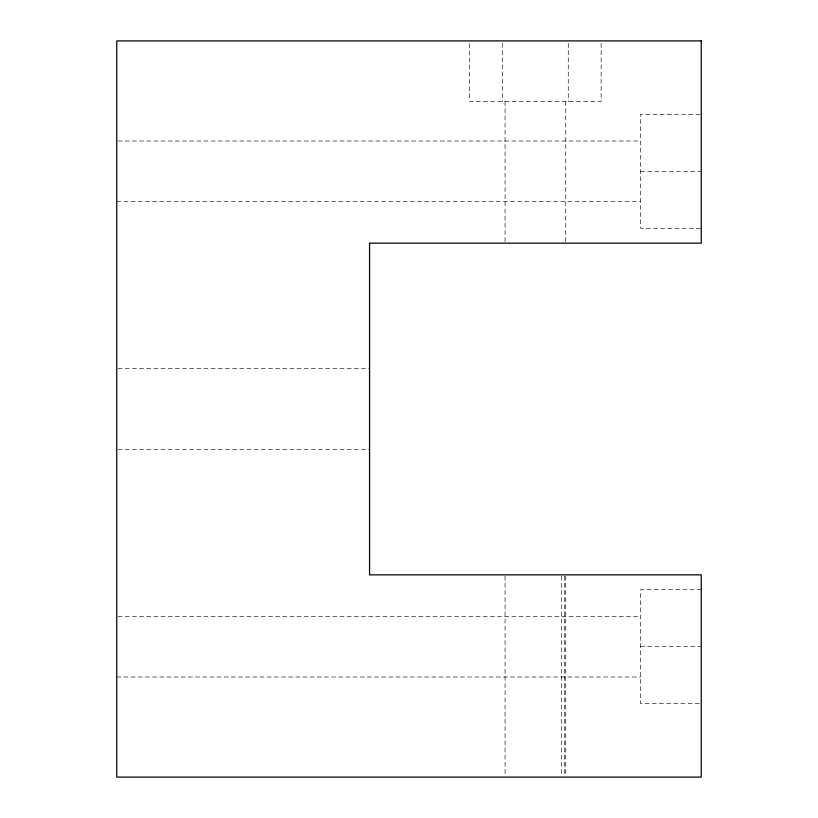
<?xml version="1.0" encoding="UTF-8"?>
<svg xmlns="http://www.w3.org/2000/svg" width="818" height="818" viewBox="0 0 818 818"><rect width="100%" height="100%" fill="white"/><g stroke="black" fill="none" stroke-linecap="round" stroke-linejoin="round"><path stroke-width="0.61" stroke-dasharray="4.09 3.07" d="M699.993 114.428L640.576 114.428L640.576 228.283L701.251 228.283M118.027 141.013L640.576 141.013M640.576 171.351L701.251 171.351M116.749 201.688L640.576 201.688M118.017 368.55L369.562 368.55M118.017 449.45L369.562 449.45M701.251 589.717L640.576 589.717L640.576 703.572L701.251 703.572M118.027 616.312L640.576 616.312M640.576 646.649L701.251 646.649M116.749 676.987L640.576 676.987M601.138 43.426L601.138 101.575L469.675 101.575L469.675 43.426M568.275 43.426L568.275 101.575M565.749 101.575L565.749 241.872M565.749 576.117L565.749 774.554M564.717 576.117L564.717 774.554M561.68 576.117L561.68 774.554M505.074 101.575L505.074 241.872M505.074 576.117L505.074 774.554M502.538 43.426L502.538 101.575"/><path stroke-width="1.23" d="M701.251 40.9L116.749 40.9L116.749 777.1L701.251 777.1L701.251 574.85L369.562 574.85L369.562 243.15L701.251 243.15L701.251 40.9"/></g></svg>
